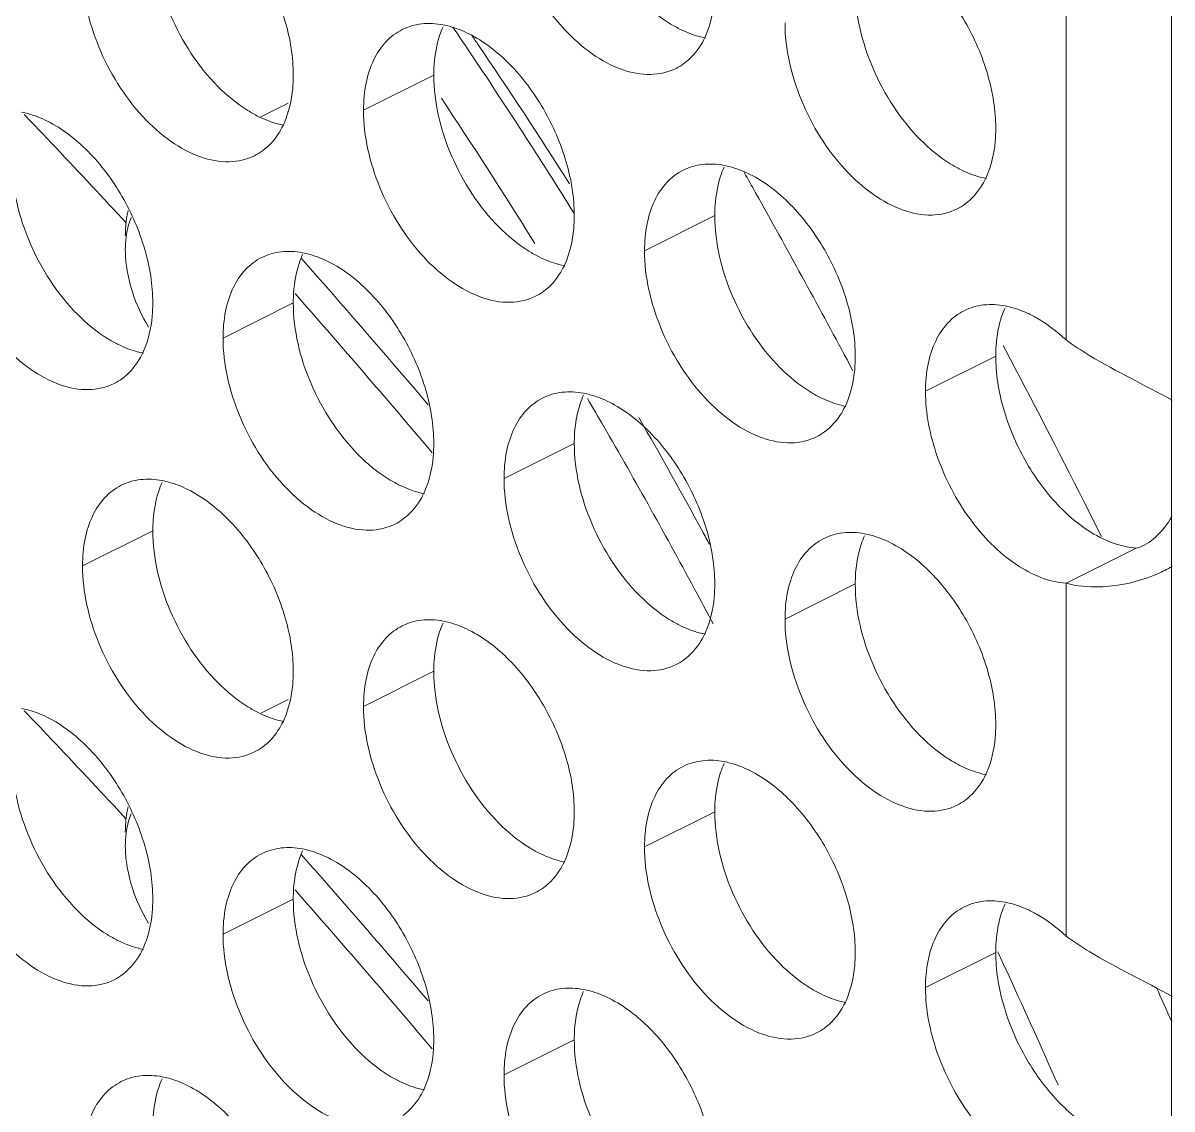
# Model space of a CAD drawing. Header units: millimetres. Extents: x 0 to 2524, y 0 to 1785.
# Drawn here: x 1890.66 to 1899.91, y 850.38 to 859.13 of the extents above; entities that cross this region are included whole.
import ezdxf

# ---------------------------------------------------------------- set-up
doc = ezdxf.new("R2010")
doc.units = ezdxf.units.MM
doc.header["$LTSCALE"] = 0.1
doc.layers.get('0').update_dxf_attribs({"lineweight": 13})
doc.layers.add('标注', color=251, linetype='Continuous', lineweight=9)

msp = doc.modelspace()

# ---------------------------------------------------------------- linework, layer by layer
msp.add_line((1899.9062, 886.4252), (1899.9062, 742.3186))
at = {"layer": '标注'}
for p, q in [((1899.0577, 856.576), (1899.0577, 859.4164)), ((1893.9665, 858.7074), (1893.4008, 858.4246)), ((1892.5731, 858.37), (1892.7951, 858.481)), ((1891.389, 857.626), (1891.4897, 857.5177)), ((1896.2293, 857.5761), (1895.6636, 857.2932)), ((1894.7804, 857.3517), (1894.7619, 857.3813)), ((1892.8798, 856.9139), (1892.8495, 856.9484)), ((1892.8351, 856.8731), (1892.2695, 856.5903)), ((1898.5729, 856.4908), (1898.5518, 856.5309)), ((1898.649, 856.3461), (1898.5729, 856.4908)), ((1897.3423, 856.3276), (1897.2977, 856.411)), ((1898.492, 856.4447), (1897.9263, 856.1619)), ((1895.0979, 855.7418), (1894.5322, 855.4589)), ((1893.9544, 855.667), (1893.922, 855.7053)), ((1899.3442, 854.9922), (1899.2802, 855.1194)), ((1891.7038, 855.0388), (1891.1381, 854.756)), ((1899.6234, 854.8992), (1899.0577, 854.6164)), ((1897.3606, 854.6104), (1896.7949, 854.3275)), ((1899.0577, 851.776), (1899.0577, 854.6164)), ((1893.9665, 853.9074), (1893.4008, 853.6246)), ((1892.5731, 853.57), (1892.7951, 853.681)), ((1891.389, 852.826), (1891.4897, 852.7177)), ((1896.2293, 852.7761), (1895.6636, 852.4932)), ((1892.8798, 852.1139), (1892.8495, 852.1484)), ((1892.8351, 852.0731), (1892.2695, 851.7903)), ((1898.492, 851.6447), (1897.9263, 851.3619)), ((1898.5556, 851.547), (1898.5087, 851.6487)), ((1898.5987, 851.4533), (1898.5556, 851.547)), ((1893.9544, 850.867), (1893.922, 850.9053)), ((1895.0979, 850.9418), (1894.5322, 850.6589))]:
    msp.add_line(p, q, dxfattribs=at)
for centre, radius, start, end in [((1894.711, 858.7964), 0.734, 155.87957, 161.78032), ((1856.8505, 833.7664), 45.0611, 33.89319, 34.1987), ((1863.0242, 837.6217), 37.8768, 34.28873, 34.41953), ((1860.8898, 836.186), 40.449, 32.35524, 34.26571), ((1856.2974, 833.3996), 45.7248, 31.94013, 33.88821), ((1895.7149, 859.1669), 0.4532, 296.52559, 305.90341), ((1856.1908, 833.3401), 45.4501, 31.93513, 33.64467), ((1829.1637, 799.7033), 85.0119, 43.511881, 43.656261), ((1828.6975, 799.2618), 85.654, 42.952773, 43.511367), ((1892.3208, 858.464), 0.4532, 296.52559, 305.90341), ((1896.9738, 857.665), 0.734, 155.87957, 161.78032), ((1825.813, 818.072), 81.1168, 29.293086, 29.424281), ((1825.6561, 817.9846), 81.2964, 28.207836, 29.292752), ((1897.9777, 858.0356), 0.4532, 296.52559, 305.90341), ((1892.4328, 857.3015), 0.9502, 180.05249, 184.98077), ((1893.5797, 856.9621), 0.734, 155.87957, 161.78032), ((1822.7442, 795.3992), 93.5157, 41.253498, 41.392251), ((1822.0141, 794.7622), 94.4846, 40.443112, 41.251983), ((1892.8303, 857.3805), 1.3572, 197.96118, 211.16336), ((1821.898, 794.6538), 94.4179, 40.286504, 41.254919), ((1894.5836, 857.3326), 0.4532, 296.52559, 305.90341), ((1899.2355, 856.5339), 0.7329, 155.79553, 161.73903), ((1823.067, 816.6808), 85.3579, 26.764376, 27.690447), ((1891.1894, 856.6297), 0.4532, 296.52559, 305.90341), ((1895.8424, 855.8307), 0.734, 155.87957, 161.78032), ((1858.0478, 834.1933), 43.1344, 30.18705, 30.52679), ((1855.3865, 832.8518), 46.3911, 28.56767, 29.86127), ((1857.8267, 834.0659), 43.3896, 28.14356, 30.1857), ((1896.8463, 856.2013), 0.4532, 296.52559, 305.90341), ((1892.4483, 855.1277), 0.734, 155.87957, 161.78032), ((1893.4522, 855.4983), 0.4532, 296.52559, 305.90341), ((1855.3305, 832.821), 46.455, 28.41925, 28.56793), ((1898.1051, 854.6993), 0.734, 155.87957, 161.78032), ((1857.7029, 833.9986), 43.5306, 27.7831, 28.1448), ((1894.711, 853.9964), 0.734, 155.87957, 161.78032), ((1895.7149, 854.3669), 0.4532, 296.52559, 305.90341), ((1829.1637, 794.9033), 85.0119, 43.511881, 43.656261), ((1828.6975, 794.4618), 85.654, 42.952773, 43.511367), ((1892.3208, 853.664), 0.4532, 296.52559, 305.90341), ((1896.9738, 852.865), 0.734, 155.87957, 161.78032), ((1897.9777, 853.2356), 0.4532, 296.52559, 305.90341), ((1892.4328, 852.5015), 0.9502, 180.05249, 184.98077), ((1893.5797, 852.1621), 0.734, 155.87957, 161.78032), ((1822.7442, 790.5992), 93.5157, 41.253498, 41.392251), ((1822.0141, 789.9622), 94.4846, 40.443112, 41.251983), ((1892.8303, 852.5805), 1.3572, 197.96118, 211.16336), ((1821.898, 789.8538), 94.4179, 40.286504, 41.254919), ((1894.5836, 852.5326), 0.4532, 296.52559, 305.90341), ((1899.2355, 851.7339), 0.7329, 155.79553, 161.73903), ((1891.1894, 851.8297), 0.4532, 296.52559, 305.90341), ((1826.5311, 818.4057), 79.2835, 23.941133, 24.634531), ((1825.7179, 817.9958), 81.236, 24.037081, 24.249659), ((1895.8424, 851.0307), 0.734, 155.87957, 161.78032), ((1896.8463, 851.4013), 0.4532, 296.52559, 305.90341), ((1892.4483, 850.3277), 0.734, 155.87957, 161.78032)]:
    msp.add_arc(centre, radius, start, end, dxfattribs=at)
for points, knots in [([(1895.9173, 858.7614), (1895.8547, 858.7302), (1895.7048, 858.6962), (1895.467, 858.744), (1895.2286, 858.8746), (1894.9208, 859.1522), (1894.6348, 859.6149), (1894.5322, 860.0473), (1894.5322, 860.2589)], [0, 0, 0, 0, 0.090718, 0.191742, 0.308104, 0.439279, 0.725532, 1, 1, 1, 1]), ([(1891.9866, 860.1709), (1892.1073, 860.1106), (1892.3378, 859.9303), (1892.604, 859.5722), (1892.7851, 859.1535), (1892.8351, 858.8524), (1892.8351, 858.7074)], [0, 0, 0, 0, 0.229676, 0.488215, 0.753207, 1, 1, 1, 1]), ([(1892.2276, 858.6168), (1892.066, 858.7796), (1891.815, 859.1667), (1891.7038, 859.6173), (1891.7038, 859.8388)], [0, 0, 0, 0, 0.508684, 1, 1, 1, 1]), ([(1897.6435, 859.7425), (1897.7641, 859.6822), (1897.9946, 859.5018), (1898.2608, 859.1438), (1898.442, 858.725), (1898.492, 858.424), (1898.492, 858.279)], [0, 0, 0, 0, 0.229676, 0.488215, 0.753207, 1, 1, 1, 1]), ([(1892.5232, 858.0585), (1892.4606, 858.0272), (1892.3107, 857.9933), (1892.0729, 858.041), (1891.8345, 858.1717), (1891.5267, 858.4492), (1891.2407, 858.9119), (1891.1381, 859.3443), (1891.1381, 859.556)], [0, 0, 0, 0, 0.090718, 0.191742, 0.308104, 0.439279, 0.725532, 1, 1, 1, 1]), ([(1896.2293, 859.4104), (1896.2293, 859.3748), (1896.2236, 859.2425), (1896.1943, 859.1099), (1896.1546, 859.0215)], [0, 0, 0, 0, 0.268874, 1, 1, 1, 1]), ([(1897.8844, 858.1884), (1897.7229, 858.3511), (1897.4719, 858.7383), (1897.3606, 859.1889), (1897.3606, 859.4104)], [0, 0, 0, 0, 0.508684, 1, 1, 1, 1]), ([(1895.9464, 859.0783), (1895.918, 859.0925), (1895.8001, 859.159), (1895.6946, 859.2463), (1895.6217, 859.3197)], [0, 0, 0, 0, 0.235002, 1, 1, 1, 1]), ([(1893.4008, 858.4246), (1893.4008, 858.4975), (1893.4128, 858.6364), (1893.4719, 858.8266), (1893.5712, 858.9788), (1893.6638, 859.0492), (1893.7127, 859.0736)], [0, 0, 0, 0, 0.289235, 0.54966, 0.782932, 1, 1, 1, 1]), ([(1893.7127, 859.0736), (1893.761, 859.0977), (1893.8711, 859.1294), (1893.9848, 859.1226), (1894.0417, 859.1118)], [0, 0, 0, 0, 0.482538, 1, 1, 1, 1]), ([(1894.0417, 859.1118), (1894.0589, 859.1085), (1894.1304, 859.0918), (1894.1994, 859.0646), (1894.2494, 859.0396)], [0, 0, 0, 0, 0.238696, 1, 1, 1, 1]), ([(1894.2494, 859.0396), (1894.37, 858.9792), (1894.6005, 858.7989), (1894.8667, 858.4408), (1895.0479, 858.0221), (1895.0979, 857.721), (1895.0979, 857.5761)], [0, 0, 0, 0, 0.229676, 0.488215, 0.753207, 1, 1, 1, 1]), ([(1896.1541, 859.0061), (1896.1369, 859.0094), (1896.0653, 859.026), (1895.9964, 859.0533), (1895.9464, 859.0783)], [0, 0, 0, 0, 0.238696, 1, 1, 1, 1]), ([(1898.1801, 857.63), (1898.1175, 857.5988), (1897.9676, 857.5648), (1897.7298, 857.6126), (1897.4914, 857.7432), (1897.1836, 858.0208), (1896.8975, 858.4835), (1896.7949, 858.9159), (1896.7949, 859.1275)], [0, 0, 0, 0, 0.090718, 0.191742, 0.308104, 0.439279, 0.725532, 1, 1, 1, 1]), ([(1893.9665, 858.7074), (1893.9665, 858.7359), (1893.9702, 858.8433), (1893.989, 858.9507), (1894.0138, 859.0259)], [0, 0, 0, 0, 0.264225, 1, 1, 1, 1]), ([(1896.1546, 859.0215), (1896.1443, 858.9986), (1896.1011, 858.9146), (1896.037, 858.8405), (1895.9807, 858.7998)], [0, 0, 0, 0, 0.265525, 1, 1, 1, 1]), ([(1892.8351, 858.7074), (1892.8351, 858.6718), (1892.8294, 858.5396), (1892.8002, 858.4069), (1892.7605, 858.3186)], [0, 0, 0, 0, 0.268874, 1, 1, 1, 1]), ([(1894.4903, 857.4854), (1894.3288, 857.6482), (1894.0778, 858.0354), (1893.9665, 858.4859), (1893.9665, 858.7074)], [0, 0, 0, 0, 0.508684, 1, 1, 1, 1]), ([(1892.5523, 858.3753), (1892.5239, 858.3895), (1892.406, 858.456), (1892.3005, 858.5434), (1892.2276, 858.6168)], [0, 0, 0, 0, 0.235002, 1, 1, 1, 1]), ([(1890.6475, 858.4088), (1890.6648, 858.4055), (1890.7363, 858.3889), (1890.8052, 858.3616), (1890.8552, 858.3366)], [0, 0, 0, 0, 0.238696, 1, 1, 1, 1]), ([(1894.786, 856.9271), (1894.7234, 856.8959), (1894.5734, 856.8619), (1894.3357, 856.9097), (1894.0972, 857.0403), (1893.7895, 857.3178), (1893.5034, 857.7805), (1893.4008, 858.213), (1893.4008, 858.4246)], [0, 0, 0, 0, 0.090718, 0.191742, 0.308104, 0.439279, 0.725532, 1, 1, 1, 1]), ([(1890.8552, 858.3366), (1890.9759, 858.2763), (1891.2064, 858.0959), (1891.4726, 857.7379), (1891.6538, 857.3192), (1891.7038, 857.0181), (1891.7038, 856.8731)], [0, 0, 0, 0, 0.229676, 0.488215, 0.753207, 1, 1, 1, 1]), ([(1892.76, 858.3031), (1892.7428, 858.3064), (1892.6712, 858.3231), (1892.6023, 858.3503), (1892.5523, 858.3753)], [0, 0, 0, 0, 0.238696, 1, 1, 1, 1]), ([(1892.7605, 858.3186), (1892.7502, 858.2957), (1892.707, 858.2117), (1892.6428, 858.1376), (1892.5866, 858.0969)], [0, 0, 0, 0, 0.265525, 1, 1, 1, 1]), ([(1898.492, 858.279), (1898.492, 858.2434), (1898.4863, 858.1111), (1898.4571, 857.9785), (1898.4174, 857.8901)], [0, 0, 0, 0, 0.268874, 1, 1, 1, 1]), ([(1898.2092, 857.9469), (1898.1807, 857.9611), (1898.0628, 858.0276), (1897.9573, 858.1149), (1897.8844, 858.1884)], [0, 0, 0, 0, 0.235002, 1, 1, 1, 1]), ([(1891.0962, 856.7825), (1890.9346, 856.9452), (1890.6836, 857.3324), (1890.5724, 857.783), (1890.5724, 858.0045)], [0, 0, 0, 0, 0.508684, 1, 1, 1, 1]), ([(1895.6636, 857.2932), (1895.6636, 857.3661), (1895.6756, 857.505), (1895.7346, 857.6952), (1895.834, 857.8474), (1895.9265, 857.9178), (1895.9755, 857.9422)], [0, 0, 0, 0, 0.289235, 0.54966, 0.782932, 1, 1, 1, 1]), ([(1895.9755, 857.9422), (1896.0238, 857.9663), (1896.1339, 857.9981), (1896.2475, 857.9913), (1896.3044, 857.9804)], [0, 0, 0, 0, 0.482538, 1, 1, 1, 1]), ([(1896.3044, 857.9804), (1896.3216, 857.9771), (1896.3932, 857.9605), (1896.4621, 857.9332), (1896.5121, 857.9082)], [0, 0, 0, 0, 0.238696, 1, 1, 1, 1]), ([(1898.4168, 857.8747), (1898.3996, 857.878), (1898.3281, 857.8946), (1898.2591, 857.9219), (1898.2092, 857.9469)], [0, 0, 0, 0, 0.238696, 1, 1, 1, 1]), ([(1896.2293, 857.5761), (1896.2293, 857.6045), (1896.2329, 857.7119), (1896.2518, 857.8194), (1896.2766, 857.8945)], [0, 0, 0, 0, 0.264225, 1, 1, 1, 1]), ([(1896.5121, 857.9082), (1896.6327, 857.8479), (1896.8633, 857.6675), (1897.1295, 857.3095), (1897.3106, 856.8907), (1897.3606, 856.5896), (1897.3606, 856.4447)], [0, 0, 0, 0, 0.229676, 0.488215, 0.753207, 1, 1, 1, 1]), ([(1898.4174, 857.8901), (1898.4071, 857.8673), (1898.3638, 857.7833), (1898.2997, 857.7091), (1898.2435, 857.6684)], [0, 0, 0, 0, 0.265525, 1, 1, 1, 1]), ([(1891.3919, 856.2241), (1891.3293, 856.1929), (1891.1793, 856.1589), (1890.9415, 856.2067), (1890.7031, 856.3373), (1890.3953, 856.6149), (1890.1093, 857.0776), (1890.0067, 857.51), (1890.0067, 857.7217)], [0, 0, 0, 0, 0.090718, 0.191742, 0.308104, 0.439279, 0.725532, 1, 1, 1, 1]), ([(1891.5045, 857.6168), (1891.5008, 857.6009), (1891.4875, 857.534), (1891.4826, 857.4656), (1891.4826, 857.4138)], [0, 0, 0, 0, 0.239288, 1, 1, 1, 1]), ([(1891.5291, 857.5596), (1891.5212, 857.5407), (1891.4925, 857.4573), (1891.4826, 857.3682), (1891.4826, 857.3006)], [0, 0, 0, 0, 0.232447, 1, 1, 1, 1]), ([(1895.0979, 857.5761), (1895.0979, 857.5405), (1895.0922, 857.4082), (1895.063, 857.2756), (1895.0233, 857.1872)], [0, 0, 0, 0, 0.268874, 1, 1, 1, 1]), ([(1896.7531, 856.354), (1896.5915, 856.5168), (1896.3405, 856.904), (1896.2293, 857.3546), (1896.2293, 857.5761)], [0, 0, 0, 0, 0.508684, 1, 1, 1, 1]), ([(1894.815, 857.244), (1894.7866, 857.2582), (1894.6687, 857.3247), (1894.5632, 857.412), (1894.4903, 857.4854)], [0, 0, 0, 0, 0.235002, 1, 1, 1, 1]), ([(1892.5814, 857.2393), (1892.6297, 857.2634), (1892.7398, 857.2951), (1892.8534, 857.2883), (1892.9103, 857.2774)], [0, 0, 0, 0, 0.482538, 1, 1, 1, 1]), ([(1897.0487, 855.7957), (1896.9861, 855.7645), (1896.8362, 855.7305), (1896.5984, 855.7783), (1896.36, 855.9089), (1896.0522, 856.1865), (1895.7662, 856.6492), (1895.6636, 857.0816), (1895.6636, 857.2932)], [0, 0, 0, 0, 0.090718, 0.191742, 0.308104, 0.439279, 0.725532, 1, 1, 1, 1]), ([(1891.4861, 857.219), (1891.488, 857.1979), (1891.4982, 857.1109), (1891.5189, 857.0252), (1891.5393, 856.962)], [0, 0, 0, 0, 0.241904, 1, 1, 1, 1]), ([(1892.2695, 856.5903), (1892.2695, 856.6631), (1892.2815, 856.8021), (1892.3405, 856.9923), (1892.4399, 857.1445), (1892.5324, 857.2149), (1892.5814, 857.2393)], [0, 0, 0, 0, 0.289235, 0.54966, 0.782932, 1, 1, 1, 1]), ([(1892.8351, 856.8731), (1892.8351, 856.9015), (1892.8388, 857.009), (1892.8576, 857.1164), (1892.8825, 857.1915)], [0, 0, 0, 0, 0.264225, 1, 1, 1, 1]), ([(1892.9103, 857.2774), (1892.9275, 857.2741), (1892.9991, 857.2575), (1893.068, 857.2303), (1893.118, 857.2053)], [0, 0, 0, 0, 0.238696, 1, 1, 1, 1]), ([(1893.118, 857.2053), (1893.2386, 857.1449), (1893.4692, 856.9646), (1893.7354, 856.6065), (1893.9165, 856.1878), (1893.9665, 855.8867), (1893.9665, 855.7418)], [0, 0, 0, 0, 0.229676, 0.488215, 0.753207, 1, 1, 1, 1]), ([(1895.0227, 857.1718), (1895.0055, 857.1751), (1894.9339, 857.1917), (1894.865, 857.219), (1894.815, 857.244)], [0, 0, 0, 0, 0.238696, 1, 1, 1, 1]), ([(1895.0233, 857.1872), (1895.013, 857.1643), (1894.9697, 857.0803), (1894.9056, 857.0062), (1894.8494, 856.9655)], [0, 0, 0, 0, 0.265525, 1, 1, 1, 1]), ([(1891.7038, 856.8731), (1891.7038, 856.8375), (1891.6981, 856.7053), (1891.6688, 856.5726), (1891.6291, 856.4843)], [0, 0, 0, 0, 0.268874, 1, 1, 1, 1]), ([(1893.3589, 855.6511), (1893.1974, 855.8139), (1892.9464, 856.201), (1892.8351, 856.6516), (1892.8351, 856.8731)], [0, 0, 0, 0, 0.508684, 1, 1, 1, 1]), ([(1898.2382, 856.8108), (1898.2868, 856.835), (1898.3974, 856.8669), (1898.5116, 856.8598), (1898.5688, 856.8488)], [0, 0, 0, 0, 0.482495, 1, 1, 1, 1]), ([(1898.5688, 856.8488), (1898.5829, 856.846), (1898.6411, 856.8328), (1898.6977, 856.8124), (1898.739, 856.7938)], [0, 0, 0, 0, 0.240479, 1, 1, 1, 1]), ([(1891.4209, 856.541), (1891.3925, 856.5552), (1891.2746, 856.6217), (1891.1691, 856.7091), (1891.0962, 856.7825)], [0, 0, 0, 0, 0.235002, 1, 1, 1, 1]), ([(1897.9263, 856.1619), (1897.9263, 856.2347), (1897.9383, 856.3737), (1897.9974, 856.5638), (1898.0967, 856.7161), (1898.1893, 856.7864), (1898.2382, 856.8108)], [0, 0, 0, 0, 0.289285, 0.549663, 0.782917, 1, 1, 1, 1]), ([(1898.492, 856.4447), (1898.492, 856.4732), (1898.4957, 856.5808), (1898.5145, 856.6884), (1898.5395, 856.7636)], [0, 0, 0, 0, 0.264302, 1, 1, 1, 1]), ([(1898.739, 856.7938), (1898.7667, 856.7814), (1898.8817, 856.7226), (1898.9855, 856.6433), (1899.0577, 856.576)], [0, 0, 0, 0, 0.235232, 1, 1, 1, 1]), ([(1891.6286, 856.4688), (1891.6114, 856.4721), (1891.5398, 856.4887), (1891.4709, 856.516), (1891.4209, 856.541)], [0, 0, 0, 0, 0.238696, 1, 1, 1, 1]), ([(1893.6546, 855.0928), (1893.592, 855.0616), (1893.4421, 855.0276), (1893.2043, 855.0754), (1892.9659, 855.206), (1892.6581, 855.4835), (1892.3721, 855.9462), (1892.2695, 856.3786), (1892.2695, 856.5903)], [0, 0, 0, 0, 0.090718, 0.191742, 0.308104, 0.439279, 0.725532, 1, 1, 1, 1]), ([(1899.0577, 856.576), (1899.1196, 856.5304), (1899.3943, 856.3509), (1899.6923, 856.2125), (1899.9113, 856.0906)], [0, 0, 0, 0, 0.234709, 1, 1, 1, 1]), ([(1891.6291, 856.4843), (1891.6189, 856.4614), (1891.5756, 856.3774), (1891.5115, 856.3033), (1891.4552, 856.2625)], [0, 0, 0, 0, 0.265525, 1, 1, 1, 1]), ([(1897.3606, 856.4447), (1897.3606, 856.4091), (1897.3549, 856.2768), (1897.3257, 856.1442), (1897.286, 856.0558)], [0, 0, 0, 0, 0.268874, 1, 1, 1, 1]), ([(1899.3047, 855), (1899.188, 855.0644), (1898.9668, 855.2473), (1898.7118, 855.6017), (1898.5393, 856.0111), (1898.492, 856.3038), (1898.492, 856.4447)], [0, 0, 0, 0, 0.232183, 0.490902, 0.754575, 1, 1, 1, 1]), ([(1897.0778, 856.1126), (1897.0494, 856.1268), (1896.9314, 856.1933), (1896.8259, 856.2806), (1896.7531, 856.354)], [0, 0, 0, 0, 0.235002, 1, 1, 1, 1]), ([(1894.5322, 855.4589), (1894.5322, 855.5318), (1894.5442, 855.6707), (1894.6032, 855.8609), (1894.7026, 856.0131), (1894.7952, 856.0835), (1894.8441, 856.1079)], [0, 0, 0, 0, 0.289235, 0.54966, 0.782932, 1, 1, 1, 1]), ([(1894.8441, 856.1079), (1894.8924, 856.132), (1895.0025, 856.1638), (1895.1162, 856.1569), (1895.173, 856.1461)], [0, 0, 0, 0, 0.482538, 1, 1, 1, 1]), ([(1895.173, 856.1461), (1895.1902, 856.1428), (1895.2618, 856.1262), (1895.3307, 856.0989), (1895.3807, 856.0739)], [0, 0, 0, 0, 0.238696, 1, 1, 1, 1]), ([(1897.2855, 856.0404), (1897.2683, 856.0437), (1897.1967, 856.0603), (1897.1278, 856.0876), (1897.0778, 856.1126)], [0, 0, 0, 0, 0.238696, 1, 1, 1, 1]), ([(1899.0577, 854.6164), (1898.9157, 854.6259), (1898.6102, 854.7608), (1898.2555, 855.131), (1898.0003, 855.6162), (1897.9263, 855.9839), (1897.9263, 856.1619)], [0, 0, 0, 0, 0.207992, 0.463273, 0.739832, 1, 1, 1, 1]), ([(1895.0979, 855.7418), (1895.0979, 855.7702), (1895.1016, 855.8776), (1895.1204, 855.985), (1895.1452, 856.0602)], [0, 0, 0, 0, 0.264225, 1, 1, 1, 1]), ([(1895.3807, 856.0739), (1895.5014, 856.0136), (1895.7319, 855.8332), (1895.9981, 855.4751), (1896.1792, 855.0564), (1896.2293, 854.7553), (1896.2293, 854.6104)], [0, 0, 0, 0, 0.229676, 0.488215, 0.753207, 1, 1, 1, 1]), ([(1897.286, 856.0558), (1897.2757, 856.0329), (1897.2324, 855.949), (1897.1683, 855.8748), (1897.1121, 855.8341)], [0, 0, 0, 0, 0.265525, 1, 1, 1, 1]), ([(1893.9665, 855.7418), (1893.9665, 855.7061), (1893.9608, 855.5739), (1893.9316, 855.4413), (1893.8919, 855.3529)], [0, 0, 0, 0, 0.268874, 1, 1, 1, 1]), ([(1895.6217, 854.5197), (1895.4601, 854.6825), (1895.2091, 855.0697), (1895.0979, 855.5202), (1895.0979, 855.7418)], [0, 0, 0, 0, 0.508684, 1, 1, 1, 1]), ([(1893.6837, 855.4096), (1893.6552, 855.4238), (1893.5373, 855.4904), (1893.4318, 855.5777), (1893.3589, 855.6511)], [0, 0, 0, 0, 0.235002, 1, 1, 1, 1]), ([(1891.45, 855.405), (1891.4983, 855.4291), (1891.6084, 855.4608), (1891.722, 855.454), (1891.7789, 855.4431)], [0, 0, 0, 0, 0.482538, 1, 1, 1, 1]), ([(1891.7789, 855.4431), (1891.7961, 855.4398), (1891.8677, 855.4232), (1891.9366, 855.3959), (1891.9866, 855.3709)], [0, 0, 0, 0, 0.238696, 1, 1, 1, 1]), ([(1895.9173, 853.9614), (1895.8547, 853.9302), (1895.7048, 853.8962), (1895.467, 853.944), (1895.2286, 854.0746), (1894.9208, 854.3522), (1894.6348, 854.8149), (1894.5322, 855.2473), (1894.5322, 855.4589)], [0, 0, 0, 0, 0.090718, 0.191742, 0.308104, 0.439279, 0.725532, 1, 1, 1, 1]), ([(1891.1381, 854.756), (1891.1381, 854.8288), (1891.1501, 854.9678), (1891.2091, 855.1579), (1891.3085, 855.3101), (1891.4011, 855.3806), (1891.45, 855.405)], [0, 0, 0, 0, 0.289235, 0.54966, 0.782932, 1, 1, 1, 1]), ([(1891.7038, 855.0388), (1891.7038, 855.0672), (1891.7075, 855.1747), (1891.7263, 855.2821), (1891.7511, 855.3572)], [0, 0, 0, 0, 0.264225, 1, 1, 1, 1]), ([(1891.9866, 855.3709), (1892.1073, 855.3106), (1892.3378, 855.1303), (1892.604, 854.7722), (1892.7851, 854.3535), (1892.8351, 854.0524), (1892.8351, 853.9074)], [0, 0, 0, 0, 0.229676, 0.488215, 0.753207, 1, 1, 1, 1]), ([(1893.8914, 855.3375), (1893.8741, 855.3407), (1893.8026, 855.3574), (1893.7337, 855.3846), (1893.6837, 855.4096)], [0, 0, 0, 0, 0.238696, 1, 1, 1, 1]), ([(1893.8919, 855.3529), (1893.8816, 855.33), (1893.8383, 855.246), (1893.7742, 855.1719), (1893.718, 855.1312)], [0, 0, 0, 0, 0.265525, 1, 1, 1, 1]), ([(1899.9098, 855.1536), (1899.8742, 855.0929), (1899.7957, 854.9887), (1899.6818, 854.9114), (1899.6234, 854.8992)], [0, 0, 0, 0, 0.540802, 1, 1, 1, 1]), ([(1892.2276, 853.8168), (1892.066, 853.9796), (1891.815, 854.3667), (1891.7038, 854.8173), (1891.7038, 855.0388)], [0, 0, 0, 0, 0.508684, 1, 1, 1, 1]), ([(1896.7949, 854.3275), (1896.7949, 854.4004), (1896.8069, 854.5393), (1896.866, 854.7295), (1896.9653, 854.8817), (1897.0579, 854.9521), (1897.1068, 854.9765)], [0, 0, 0, 0, 0.289235, 0.54966, 0.782932, 1, 1, 1, 1]), ([(1897.1068, 854.9765), (1897.1552, 855.0006), (1897.2652, 855.0324), (1897.3789, 855.0256), (1897.4358, 855.0147)], [0, 0, 0, 0, 0.482538, 1, 1, 1, 1]), ([(1897.4358, 855.0147), (1897.453, 855.0114), (1897.5246, 854.9948), (1897.5935, 854.9675), (1897.6435, 854.9425)], [0, 0, 0, 0, 0.238696, 1, 1, 1, 1]), ([(1899.6234, 854.8992), (1899.5974, 854.901), (1899.4863, 854.9161), (1899.38, 854.9586), (1899.3047, 855)], [0, 0, 0, 0, 0.232248, 1, 1, 1, 1]), ([(1897.3606, 854.6104), (1897.3606, 854.6388), (1897.3643, 854.7463), (1897.3831, 854.8537), (1897.408, 854.9288)], [0, 0, 0, 0, 0.264225, 1, 1, 1, 1]), ([(1897.6435, 854.9425), (1897.7641, 854.8822), (1897.9946, 854.7018), (1898.2608, 854.3438), (1898.442, 853.925), (1898.492, 853.624), (1898.492, 853.479)], [0, 0, 0, 0, 0.229676, 0.488215, 0.753207, 1, 1, 1, 1]), ([(1892.5232, 853.2585), (1892.4606, 853.2272), (1892.3107, 853.1933), (1892.0729, 853.241), (1891.8345, 853.3717), (1891.5267, 853.6492), (1891.2407, 854.1119), (1891.1381, 854.5443), (1891.1381, 854.756)], [0, 0, 0, 0, 0.090718, 0.191742, 0.308104, 0.439279, 0.725532, 1, 1, 1, 1]), ([(1899.9113, 854.7504), (1899.873, 854.7289), (1899.7208, 854.6536), (1899.5537, 854.6084), (1899.4287, 854.5944)], [0, 0, 0, 0, 0.258855, 1, 1, 1, 1]), ([(1896.2293, 854.6104), (1896.2293, 854.5748), (1896.2236, 854.4425), (1896.1943, 854.3099), (1896.1546, 854.2215)], [0, 0, 0, 0, 0.268874, 1, 1, 1, 1]), ([(1897.8844, 853.3884), (1897.7229, 853.5511), (1897.4719, 853.9383), (1897.3606, 854.3889), (1897.3606, 854.6104)], [0, 0, 0, 0, 0.508684, 1, 1, 1, 1]), ([(1899.4287, 854.5944), (1899.3955, 854.5907), (1899.2716, 854.582), (1899.1456, 854.5932), (1899.0577, 854.6164)], [0, 0, 0, 0, 0.268459, 1, 1, 1, 1]), ([(1895.9464, 854.2783), (1895.918, 854.2925), (1895.8001, 854.359), (1895.6946, 854.4463), (1895.6217, 854.5197)], [0, 0, 0, 0, 0.235002, 1, 1, 1, 1]), ([(1893.7127, 854.2736), (1893.761, 854.2977), (1893.8711, 854.3294), (1893.9848, 854.3226), (1894.0417, 854.3118)], [0, 0, 0, 0, 0.482538, 1, 1, 1, 1]), ([(1898.1801, 852.83), (1898.1175, 852.7988), (1897.9676, 852.7648), (1897.7298, 852.8126), (1897.4914, 852.9432), (1897.1836, 853.2208), (1896.8975, 853.6835), (1896.7949, 854.1159), (1896.7949, 854.3275)], [0, 0, 0, 0, 0.090718, 0.191742, 0.308104, 0.439279, 0.725532, 1, 1, 1, 1]), ([(1893.4008, 853.6246), (1893.4008, 853.6975), (1893.4128, 853.8364), (1893.4719, 854.0266), (1893.5712, 854.1788), (1893.6638, 854.2492), (1893.7127, 854.2736)], [0, 0, 0, 0, 0.289235, 0.54966, 0.782932, 1, 1, 1, 1]), ([(1894.0417, 854.3118), (1894.0589, 854.3085), (1894.1304, 854.2918), (1894.1994, 854.2646), (1894.2494, 854.2396)], [0, 0, 0, 0, 0.238696, 1, 1, 1, 1]), ([(1894.2494, 854.2396), (1894.37, 854.1792), (1894.6005, 853.9989), (1894.8667, 853.6408), (1895.0479, 853.2221), (1895.0979, 852.921), (1895.0979, 852.7761)], [0, 0, 0, 0, 0.229676, 0.488215, 0.753207, 1, 1, 1, 1]), ([(1896.1541, 854.2061), (1896.1369, 854.2094), (1896.0653, 854.226), (1895.9964, 854.2533), (1895.9464, 854.2783)], [0, 0, 0, 0, 0.238696, 1, 1, 1, 1]), ([(1893.9665, 853.9074), (1893.9665, 853.9359), (1893.9702, 854.0433), (1893.989, 854.1507), (1894.0138, 854.2259)], [0, 0, 0, 0, 0.264225, 1, 1, 1, 1]), ([(1896.1546, 854.2215), (1896.1443, 854.1986), (1896.1011, 854.1146), (1896.037, 854.0405), (1895.9807, 853.9998)], [0, 0, 0, 0, 0.265525, 1, 1, 1, 1]), ([(1892.8351, 853.9074), (1892.8351, 853.8718), (1892.8294, 853.7396), (1892.8002, 853.6069), (1892.7605, 853.5186)], [0, 0, 0, 0, 0.268874, 1, 1, 1, 1]), ([(1894.4903, 852.6854), (1894.3288, 852.8482), (1894.0778, 853.2354), (1893.9665, 853.6859), (1893.9665, 853.9074)], [0, 0, 0, 0, 0.508684, 1, 1, 1, 1]), ([(1892.5523, 853.5753), (1892.5239, 853.5895), (1892.406, 853.656), (1892.3005, 853.7434), (1892.2276, 853.8168)], [0, 0, 0, 0, 0.235002, 1, 1, 1, 1]), ([(1890.6475, 853.6088), (1890.6648, 853.6055), (1890.7363, 853.5889), (1890.8052, 853.5616), (1890.8552, 853.5366)], [0, 0, 0, 0, 0.238696, 1, 1, 1, 1]), ([(1894.786, 852.1271), (1894.7234, 852.0959), (1894.5734, 852.0619), (1894.3357, 852.1097), (1894.0972, 852.2403), (1893.7895, 852.5178), (1893.5034, 852.9805), (1893.4008, 853.413), (1893.4008, 853.6246)], [0, 0, 0, 0, 0.090718, 0.191742, 0.308104, 0.439279, 0.725532, 1, 1, 1, 1]), ([(1890.8552, 853.5366), (1890.9759, 853.4763), (1891.2064, 853.2959), (1891.4726, 852.9379), (1891.6538, 852.5192), (1891.7038, 852.2181), (1891.7038, 852.0731)], [0, 0, 0, 0, 0.229676, 0.488215, 0.753207, 1, 1, 1, 1]), ([(1892.76, 853.5031), (1892.7428, 853.5064), (1892.6712, 853.5231), (1892.6023, 853.5503), (1892.5523, 853.5753)], [0, 0, 0, 0, 0.238696, 1, 1, 1, 1]), ([(1892.7605, 853.5186), (1892.7502, 853.4957), (1892.707, 853.4117), (1892.6428, 853.3376), (1892.5866, 853.2969)], [0, 0, 0, 0, 0.265525, 1, 1, 1, 1]), ([(1898.492, 853.479), (1898.492, 853.4434), (1898.4863, 853.3111), (1898.4571, 853.1785), (1898.4174, 853.0901)], [0, 0, 0, 0, 0.268874, 1, 1, 1, 1]), ([(1898.2092, 853.1469), (1898.1807, 853.1611), (1898.0628, 853.2276), (1897.9573, 853.3149), (1897.8844, 853.3884)], [0, 0, 0, 0, 0.235002, 1, 1, 1, 1]), ([(1891.0962, 851.9825), (1890.9346, 852.1452), (1890.6836, 852.5324), (1890.5724, 852.983), (1890.5724, 853.2045)], [0, 0, 0, 0, 0.508684, 1, 1, 1, 1]), ([(1895.6636, 852.4932), (1895.6636, 852.5661), (1895.6756, 852.705), (1895.7346, 852.8952), (1895.834, 853.0474), (1895.9265, 853.1178), (1895.9755, 853.1422)], [0, 0, 0, 0, 0.289235, 0.54966, 0.782932, 1, 1, 1, 1]), ([(1895.9755, 853.1422), (1896.0238, 853.1663), (1896.1339, 853.1981), (1896.2475, 853.1913), (1896.3044, 853.1804)], [0, 0, 0, 0, 0.482538, 1, 1, 1, 1]), ([(1896.3044, 853.1804), (1896.3216, 853.1771), (1896.3932, 853.1605), (1896.4621, 853.1332), (1896.5121, 853.1082)], [0, 0, 0, 0, 0.238696, 1, 1, 1, 1]), ([(1898.4168, 853.0747), (1898.3996, 853.078), (1898.3281, 853.0946), (1898.2591, 853.1219), (1898.2092, 853.1469)], [0, 0, 0, 0, 0.238696, 1, 1, 1, 1]), ([(1896.2293, 852.7761), (1896.2293, 852.8045), (1896.2329, 852.9119), (1896.2518, 853.0194), (1896.2766, 853.0945)], [0, 0, 0, 0, 0.264225, 1, 1, 1, 1]), ([(1896.5121, 853.1082), (1896.6327, 853.0479), (1896.8633, 852.8675), (1897.1295, 852.5095), (1897.3106, 852.0907), (1897.3606, 851.7896), (1897.3606, 851.6447)], [0, 0, 0, 0, 0.229676, 0.488215, 0.753207, 1, 1, 1, 1]), ([(1898.4174, 853.0901), (1898.4071, 853.0673), (1898.3638, 852.9833), (1898.2997, 852.9091), (1898.2435, 852.8684)], [0, 0, 0, 0, 0.265525, 1, 1, 1, 1]), ([(1891.3919, 851.4241), (1891.3293, 851.3929), (1891.1793, 851.3589), (1890.9415, 851.4067), (1890.7031, 851.5373), (1890.3953, 851.8149), (1890.1093, 852.2776), (1890.0067, 852.71), (1890.0067, 852.9217)], [0, 0, 0, 0, 0.090718, 0.191742, 0.308104, 0.439279, 0.725532, 1, 1, 1, 1]), ([(1891.5045, 852.8168), (1891.5008, 852.8009), (1891.4875, 852.734), (1891.4826, 852.6656), (1891.4826, 852.6138)], [0, 0, 0, 0, 0.239288, 1, 1, 1, 1]), ([(1891.5291, 852.7596), (1891.5212, 852.7407), (1891.4925, 852.6573), (1891.4826, 852.5682), (1891.4826, 852.5006)], [0, 0, 0, 0, 0.232447, 1, 1, 1, 1]), ([(1895.0979, 852.7761), (1895.0979, 852.7405), (1895.0922, 852.6082), (1895.063, 852.4756), (1895.0233, 852.3872)], [0, 0, 0, 0, 0.268874, 1, 1, 1, 1]), ([(1896.7531, 851.554), (1896.5915, 851.7168), (1896.3405, 852.104), (1896.2293, 852.5546), (1896.2293, 852.7761)], [0, 0, 0, 0, 0.508684, 1, 1, 1, 1]), ([(1894.815, 852.444), (1894.7866, 852.4582), (1894.6687, 852.5247), (1894.5632, 852.612), (1894.4903, 852.6854)], [0, 0, 0, 0, 0.235002, 1, 1, 1, 1]), ([(1892.5814, 852.4393), (1892.6297, 852.4634), (1892.7398, 852.4951), (1892.8534, 852.4883), (1892.9103, 852.4774)], [0, 0, 0, 0, 0.482538, 1, 1, 1, 1]), ([(1892.9103, 852.4774), (1892.9275, 852.4741), (1892.9991, 852.4575), (1893.068, 852.4303), (1893.118, 852.4053)], [0, 0, 0, 0, 0.238696, 1, 1, 1, 1]), ([(1897.0487, 850.9957), (1896.9861, 850.9645), (1896.8362, 850.9305), (1896.5984, 850.9783), (1896.36, 851.1089), (1896.0522, 851.3865), (1895.7662, 851.8492), (1895.6636, 852.2816), (1895.6636, 852.4932)], [0, 0, 0, 0, 0.090718, 0.191742, 0.308104, 0.439279, 0.725532, 1, 1, 1, 1]), ([(1891.4861, 852.419), (1891.488, 852.3979), (1891.4982, 852.3109), (1891.5189, 852.2252), (1891.5393, 852.162)], [0, 0, 0, 0, 0.241904, 1, 1, 1, 1]), ([(1892.2695, 851.7903), (1892.2695, 851.8631), (1892.2815, 852.0021), (1892.3405, 852.1923), (1892.4399, 852.3445), (1892.5324, 852.4149), (1892.5814, 852.4393)], [0, 0, 0, 0, 0.289235, 0.54966, 0.782932, 1, 1, 1, 1]), ([(1892.8351, 852.0731), (1892.8351, 852.1015), (1892.8388, 852.209), (1892.8576, 852.3164), (1892.8825, 852.3915)], [0, 0, 0, 0, 0.264225, 1, 1, 1, 1]), ([(1893.118, 852.4053), (1893.2386, 852.3449), (1893.4692, 852.1646), (1893.7354, 851.8065), (1893.9165, 851.3878), (1893.9665, 851.0867), (1893.9665, 850.9418)], [0, 0, 0, 0, 0.229676, 0.488215, 0.753207, 1, 1, 1, 1]), ([(1895.0227, 852.3718), (1895.0055, 852.3751), (1894.9339, 852.3917), (1894.865, 852.419), (1894.815, 852.444)], [0, 0, 0, 0, 0.238696, 1, 1, 1, 1]), ([(1895.0233, 852.3872), (1895.013, 852.3643), (1894.9697, 852.2803), (1894.9056, 852.2062), (1894.8494, 852.1655)], [0, 0, 0, 0, 0.265525, 1, 1, 1, 1]), ([(1891.7038, 852.0731), (1891.7038, 852.0375), (1891.6981, 851.9053), (1891.6688, 851.7726), (1891.6291, 851.6843)], [0, 0, 0, 0, 0.268874, 1, 1, 1, 1]), ([(1893.3589, 850.8511), (1893.1974, 851.0139), (1892.9464, 851.401), (1892.8351, 851.8516), (1892.8351, 852.0731)], [0, 0, 0, 0, 0.508684, 1, 1, 1, 1]), ([(1897.9263, 851.3619), (1897.9263, 851.4347), (1897.9383, 851.5737), (1897.9974, 851.7638), (1898.0967, 851.9161), (1898.1893, 851.9864), (1898.2382, 852.0108)], [0, 0, 0, 0, 0.289285, 0.549663, 0.782917, 1, 1, 1, 1]), ([(1898.2382, 852.0108), (1898.2868, 852.035), (1898.3974, 852.0669), (1898.5116, 852.0598), (1898.5688, 852.0488)], [0, 0, 0, 0, 0.482495, 1, 1, 1, 1]), ([(1898.5688, 852.0488), (1898.5829, 852.046), (1898.6411, 852.0328), (1898.6977, 852.0124), (1898.739, 851.9938)], [0, 0, 0, 0, 0.240479, 1, 1, 1, 1]), ([(1891.4209, 851.741), (1891.3925, 851.7552), (1891.2746, 851.8217), (1891.1691, 851.9091), (1891.0962, 851.9825)], [0, 0, 0, 0, 0.235002, 1, 1, 1, 1]), ([(1898.492, 851.6447), (1898.492, 851.6732), (1898.4957, 851.7808), (1898.5145, 851.8884), (1898.5395, 851.9636)], [0, 0, 0, 0, 0.264302, 1, 1, 1, 1]), ([(1898.739, 851.9938), (1898.7667, 851.9814), (1898.8817, 851.9226), (1898.9855, 851.8433), (1899.0577, 851.776)], [0, 0, 0, 0, 0.235232, 1, 1, 1, 1]), ([(1891.6286, 851.6688), (1891.6114, 851.6721), (1891.5398, 851.6887), (1891.4709, 851.716), (1891.4209, 851.741)], [0, 0, 0, 0, 0.238696, 1, 1, 1, 1]), ([(1893.6546, 850.2928), (1893.592, 850.2616), (1893.4421, 850.2276), (1893.2043, 850.2754), (1892.9659, 850.406), (1892.6581, 850.6835), (1892.3721, 851.1462), (1892.2695, 851.5786), (1892.2695, 851.7903)], [0, 0, 0, 0, 0.090718, 0.191742, 0.308104, 0.439279, 0.725532, 1, 1, 1, 1]), ([(1899.0577, 851.776), (1899.1196, 851.7304), (1899.3943, 851.5509), (1899.6923, 851.4125), (1899.9113, 851.2906)], [0, 0, 0, 0, 0.234709, 1, 1, 1, 1]), ([(1891.6291, 851.6843), (1891.6189, 851.6614), (1891.5756, 851.5774), (1891.5115, 851.5033), (1891.4552, 851.4625)], [0, 0, 0, 0, 0.265525, 1, 1, 1, 1]), ([(1897.3606, 851.6447), (1897.3606, 851.6091), (1897.3549, 851.4768), (1897.3257, 851.3442), (1897.286, 851.2558)], [0, 0, 0, 0, 0.268874, 1, 1, 1, 1]), ([(1899.3047, 850.2), (1899.188, 850.2644), (1898.9668, 850.4473), (1898.7118, 850.8017), (1898.5393, 851.2111), (1898.492, 851.5038), (1898.492, 851.6447)], [0, 0, 0, 0, 0.232183, 0.490902, 0.754575, 1, 1, 1, 1]), ([(1897.0778, 851.3126), (1897.0494, 851.3268), (1896.9314, 851.3933), (1896.8259, 851.4806), (1896.7531, 851.554)], [0, 0, 0, 0, 0.235002, 1, 1, 1, 1]), ([(1894.8441, 851.3079), (1894.8924, 851.332), (1895.0025, 851.3638), (1895.1162, 851.3569), (1895.173, 851.3461)], [0, 0, 0, 0, 0.482538, 1, 1, 1, 1]), ([(1899.0577, 849.8164), (1898.9157, 849.8259), (1898.6102, 849.9608), (1898.2555, 850.331), (1898.0003, 850.8162), (1897.9263, 851.1839), (1897.9263, 851.3619)], [0, 0, 0, 0, 0.207992, 0.463273, 0.739832, 1, 1, 1, 1]), ([(1894.5322, 850.6589), (1894.5322, 850.7318), (1894.5442, 850.8707), (1894.6032, 851.0609), (1894.7026, 851.2131), (1894.7952, 851.2835), (1894.8441, 851.3079)], [0, 0, 0, 0, 0.289235, 0.54966, 0.782932, 1, 1, 1, 1]), ([(1895.173, 851.3461), (1895.1902, 851.3428), (1895.2618, 851.3262), (1895.3307, 851.2989), (1895.3807, 851.2739)], [0, 0, 0, 0, 0.238696, 1, 1, 1, 1]), ([(1895.3807, 851.2739), (1895.5014, 851.2136), (1895.7319, 851.0332), (1895.9981, 850.6751), (1896.1792, 850.2564), (1896.2293, 849.9553), (1896.2293, 849.8104)], [0, 0, 0, 0, 0.229676, 0.488215, 0.753207, 1, 1, 1, 1]), ([(1897.2855, 851.2404), (1897.2683, 851.2437), (1897.1967, 851.2603), (1897.1278, 851.2876), (1897.0778, 851.3126)], [0, 0, 0, 0, 0.238696, 1, 1, 1, 1]), ([(1895.0979, 850.9418), (1895.0979, 850.9702), (1895.1016, 851.0776), (1895.1204, 851.185), (1895.1452, 851.2602)], [0, 0, 0, 0, 0.264225, 1, 1, 1, 1]), ([(1897.286, 851.2558), (1897.2757, 851.2329), (1897.2324, 851.149), (1897.1683, 851.0748), (1897.1121, 851.0341)], [0, 0, 0, 0, 0.265525, 1, 1, 1, 1]), ([(1893.9665, 850.9418), (1893.9665, 850.9061), (1893.9608, 850.7739), (1893.9316, 850.6413), (1893.8919, 850.5529)], [0, 0, 0, 0, 0.268874, 1, 1, 1, 1]), ([(1895.6217, 849.7197), (1895.4601, 849.8825), (1895.2091, 850.2697), (1895.0979, 850.7202), (1895.0979, 850.9418)], [0, 0, 0, 0, 0.508684, 1, 1, 1, 1]), ([(1893.6837, 850.6096), (1893.6552, 850.6238), (1893.5373, 850.6904), (1893.4318, 850.7777), (1893.3589, 850.8511)], [0, 0, 0, 0, 0.235002, 1, 1, 1, 1]), ([(1891.45, 850.605), (1891.4983, 850.6291), (1891.6084, 850.6608), (1891.722, 850.654), (1891.7789, 850.6431)], [0, 0, 0, 0, 0.482538, 1, 1, 1, 1]), ([(1891.7789, 850.6431), (1891.7961, 850.6398), (1891.8677, 850.6232), (1891.9366, 850.5959), (1891.9866, 850.5709)], [0, 0, 0, 0, 0.238696, 1, 1, 1, 1]), ([(1895.9173, 849.1614), (1895.8547, 849.1302), (1895.7048, 849.0962), (1895.467, 849.144), (1895.2286, 849.2746), (1894.9208, 849.5522), (1894.6348, 850.0149), (1894.5322, 850.4473), (1894.5322, 850.6589)], [0, 0, 0, 0, 0.090718, 0.191742, 0.308104, 0.439279, 0.725532, 1, 1, 1, 1]), ([(1891.1381, 849.956), (1891.1381, 850.0288), (1891.1501, 850.1678), (1891.2091, 850.3579), (1891.3085, 850.5101), (1891.4011, 850.5806), (1891.45, 850.605)], [0, 0, 0, 0, 0.289235, 0.54966, 0.782932, 1, 1, 1, 1]), ([(1891.7038, 850.2388), (1891.7038, 850.2672), (1891.7075, 850.3747), (1891.7263, 850.4821), (1891.7511, 850.5572)], [0, 0, 0, 0, 0.264225, 1, 1, 1, 1]), ([(1891.9866, 850.5709), (1892.1073, 850.5106), (1892.3378, 850.3303), (1892.604, 849.9722), (1892.7851, 849.5535), (1892.8351, 849.2524), (1892.8351, 849.1074)], [0, 0, 0, 0, 0.229676, 0.488215, 0.753207, 1, 1, 1, 1]), ([(1893.8914, 850.5375), (1893.8741, 850.5407), (1893.8026, 850.5574), (1893.7337, 850.5846), (1893.6837, 850.6096)], [0, 0, 0, 0, 0.238696, 1, 1, 1, 1]), ([(1893.8919, 850.5529), (1893.8816, 850.53), (1893.8383, 850.446), (1893.7742, 850.3719), (1893.718, 850.3312)], [0, 0, 0, 0, 0.265525, 1, 1, 1, 1])]:
    msp.add_open_spline(points, degree=3, knots=knots, dxfattribs=at)

doc.saveas('drawing.dxf')
